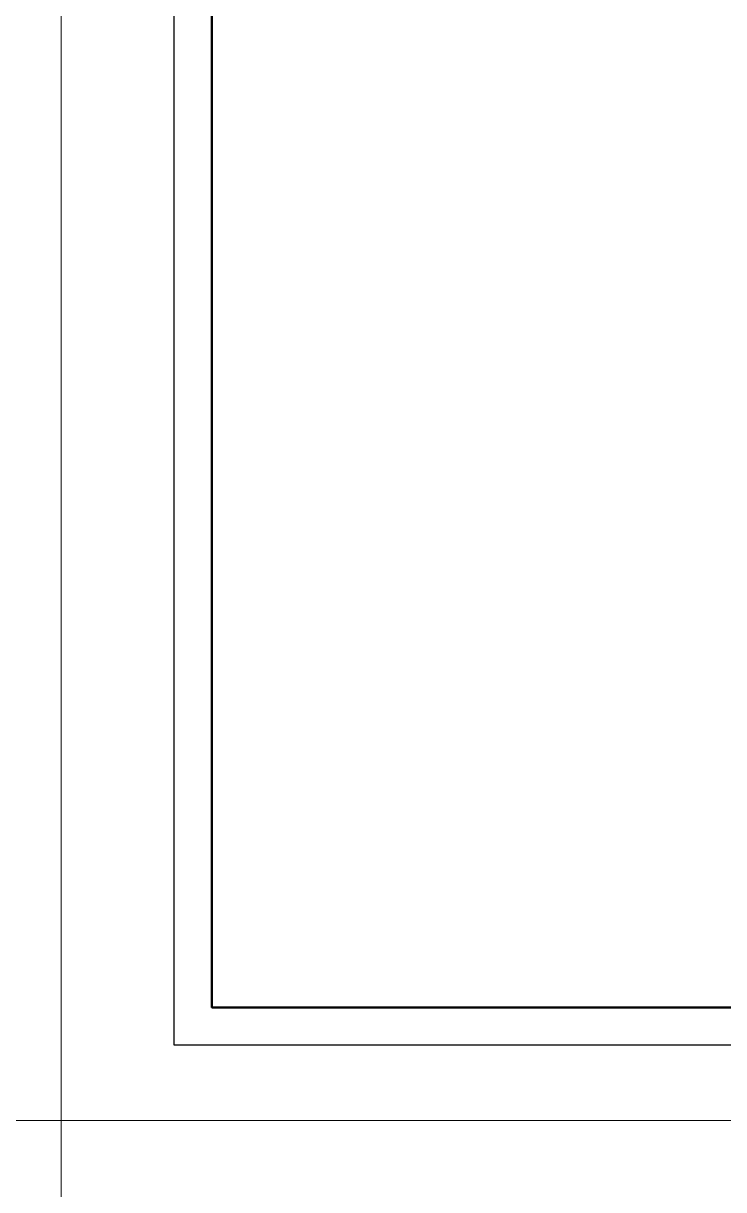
# Model space of a CAD drawing. Header units: centimetres. Extents: x 134057 to 145613, y 5028 to 39996.
# Drawn here: x 139352 to 140546, y 28402 to 30390 of the extents above; entities that cross this region are included whole.
import ezdxf

# ---------------------------------------------------------------- set-up
doc = ezdxf.new("R2010")
doc.units = ezdxf.units.CM
doc.layers.add('Kertas', color=252, linetype='Continuous', lineweight=20)
doc.layers.add('Legenda', color=252, linetype='Continuous', lineweight=20)

msp = doc.modelspace()

# ---------------------------------------------------------------- linework, layer by layer
at = {"layer": 'Kertas'}
for points in [[(134078.342, 32339.904), (139416.657, 32339.904), (139416.657, 28519.471), (134078.342, 28519.471)], [(139416.657, 32339.904), (144754.972, 32339.904), (144754.972, 28519.471), (139416.657, 28519.471)], [(134078.342, 28519.471), (139416.657, 28519.471), (139416.657, 24699.039), (134078.342, 24699.039)], [(139416.657, 28519.471), (144754.972, 28519.471), (144754.972, 24699.039), (139416.657, 24699.039)]]:
    msp.add_lwpolyline(points, close=True, dxfattribs=at)
at = {"layer": 'Legenda', "color": 5, "lineweight": 30}
msp.add_lwpolyline([(139609.608, 32146.952), (144626.338, 32146.952), (144626.338, 28648.105), (139609.608, 28648.105)], close=True, dxfattribs=at)
at = {"layer": 'Legenda', "color": 1, "lineweight": 50}
msp.add_lwpolyline([(139673.925, 32082.635), (143725.899, 32082.635), (143725.899, 28712.422), (139673.925, 28712.422)], close=True, dxfattribs=at)

doc.saveas('drawing.dxf')
